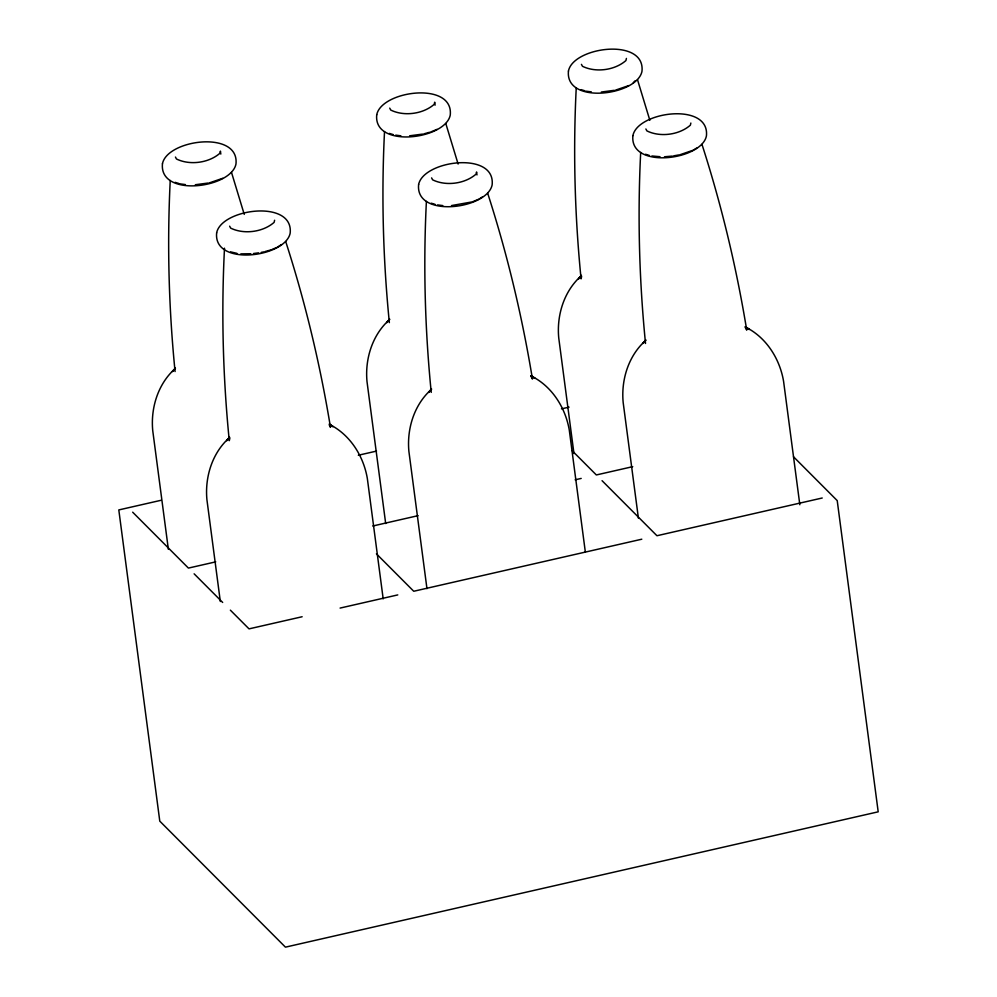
<?xml version="1.0" encoding="UTF-8"?>
<svg xmlns="http://www.w3.org/2000/svg" width="997" height="997" viewBox="0 0 997 997"><rect width="100%" height="100%" fill="white"/><g stroke="black" fill="none" stroke-linecap="round" stroke-linejoin="round"><path stroke-width="1.5" d="M170.238 180.519C167.035 244.19 168.755 308.11 175.073 371.545M224.499 248.191C221.209 312.348 222.904 376.754 229.273 440.674L229.833 438.269M384.518 131.592C381.315 195.275 383.035 259.183 389.353 322.617M426.404 201.369C423.189 265.04 424.921 328.948 431.24 392.394M576.241 87.823C573.026 151.494 574.758 215.414 581.077 278.848L581.637 276.443M640.685 152.441C637.469 216.125 639.202 280.032 645.52 343.467M274.611 220.25L274.113 222.381C262.959 232.151 243.978 234.669 230.668 228.114L229.634 226.182M626.415 58.424L625.917 60.568C614.763 70.326 595.782 72.843 582.472 66.288L581.438 64.356M690.859 123.042L690.36 125.186C679.206 134.956 660.213 137.461 646.916 130.906L645.882 128.974M175.285 367.955L172.506 371.594L175.435 368.379M229.472 437.085L226.693 440.724L229.634 437.496M389.553 319.028L386.786 322.667L389.715 319.451M431.439 388.793L428.66 392.444L431.601 389.216M581.276 275.259L578.509 278.898L581.438 275.683M645.72 339.877L642.94 343.516L645.882 340.301M174.176 369.476C157.638 384.842 150.597 408.533 152.74 430.642L168.368 549.335M228.375 438.605C211.825 453.971 204.796 477.663 206.927 499.771L220.325 601.503M388.456 320.56C371.918 335.927 364.877 359.618 367.021 381.714L385.689 523.537M633.282 82.763L635.077 80.807M430.343 390.326C413.792 405.692 406.764 429.383 408.907 451.479L426.965 588.679M580.179 276.78C563.641 292.146 556.6 315.837 558.744 337.946L573.96 453.56M644.623 341.398C628.073 356.764 621.031 380.468 623.175 402.564L638.404 518.178M276.979 247.406L281.478 244.589M480.068 198.415L482.324 197.007M694.348 149.5L696.604 148.092M222.78 178.276L209.632 182.787M431.04 131.853L437.06 129.348M628.783 85.58L615.635 90.091M272.156 249.4L275.77 247.904M472.927 201.618L478.946 199.126M693.227 150.198L680.066 154.709M423.912 133.86L429.607 132.252M265.252 251.506L270.96 249.898M471.494 202.017L451.504 205.569M161.252 500.245L118.805 509.928L159.782 821.142L285.441 947.15L878.195 811.82L837.218 500.606L793.512 456.776M358.334 455.243L376.53 451.093M561.473 408.87L569.063 407.137M215.738 561.859L188.421 568.091L132.676 512.196M372.766 526.005L418.079 515.661M575.144 479.806L581.189 478.423M632.734 466.658L596.343 474.958L572.303 450.843M302.141 616.744L249.026 628.87L230.357 610.152M340.089 608.083L397.766 594.91M641.794 539.203L413.743 591.258L376.417 553.833M822.226 498.002L656.948 535.738L602.063 480.691M614.339 90.316L601.341 92.036M422.616 134.096L409.617 135.804M208.336 183.012L195.337 184.732M673.611 155.868L678.783 154.934M258.659 252.839L253.462 253.525M261.239 252.378L263.819 251.905M664.476 156.766L672.314 156.093M250.845 253.749L240.825 253.874M660.026 156.703L651.901 155.981M586.174 91.201L591.333 91.874M395.747 135.143L400.906 135.816M437.621 204.908L442.793 205.594M180.17 183.897L185.342 184.57M236.95 253.363L230.556 251.855M581.101 89.643L584.903 90.814M645.545 154.261L649.346 155.432M389.378 133.411L393.179 134.583M431.265 203.189L435.066 204.348M175.098 182.339L178.899 183.498M747.089 327.901C767.042 338.457 779.953 359.518 783.592 381.415L799.831 504.744M746.803 327.938L749.233 329.508L745.619 326.704M532.809 376.816C552.762 387.384 565.673 408.446 569.324 430.343L585.351 552.126M531.301 376.081L534.965 378.424L531.339 375.632M330.842 425.096C350.794 435.664 363.706 456.726 367.357 478.622L383.184 598.861M329.334 424.361L332.998 426.716L329.371 423.912M194.128 573.823L222.667 602.45M744.983 326.866L746.728 330.132C736.409 267.221 721.541 205.046 701.963 144.366M431.601 177.89L432.636 179.834C445.946 186.389 464.926 183.872 476.08 174.101L476.578 171.97L476.977 174.924M389.727 108.125L390.749 110.056C404.059 116.612 423.04 114.107 434.193 104.336L434.704 102.193L435.091 105.159M530.703 375.782L532.448 379.047C522.129 316.136 507.261 253.961 487.683 193.281M329.322 425.158L330.481 427.339C320.162 364.416 305.294 302.241 285.715 241.573M175.447 157.052L176.469 158.984C189.779 165.539 208.759 163.022 219.926 153.251L220.424 151.12L220.811 154.074M637.519 79.748L649.845 120.288M445.796 123.516L458.122 164.056M231.516 172.444L244.253 214.392M162.461 163.732C158.934 197.792 231.242 188.283 235.977 163.982C239.504 129.922 167.197 139.43 162.461 163.732M216.648 232.862C213.134 266.922 285.441 257.413 290.177 233.111C293.691 199.039 221.384 208.56 216.648 232.862M376.729 114.805C373.214 148.877 445.522 139.368 450.258 115.066C453.785 80.994 381.465 90.503 376.729 114.805M418.615 184.582C415.101 218.642 487.408 209.133 492.144 184.831C495.659 150.759 423.351 160.28 418.615 184.582M568.452 71.036C564.938 105.109 637.245 95.587 641.981 71.286C645.495 37.225 573.188 46.734 568.452 71.036M632.896 135.654C629.381 169.727 701.689 160.205 706.424 135.904C709.939 101.844 637.631 111.352 632.896 135.654"/></g></svg>
